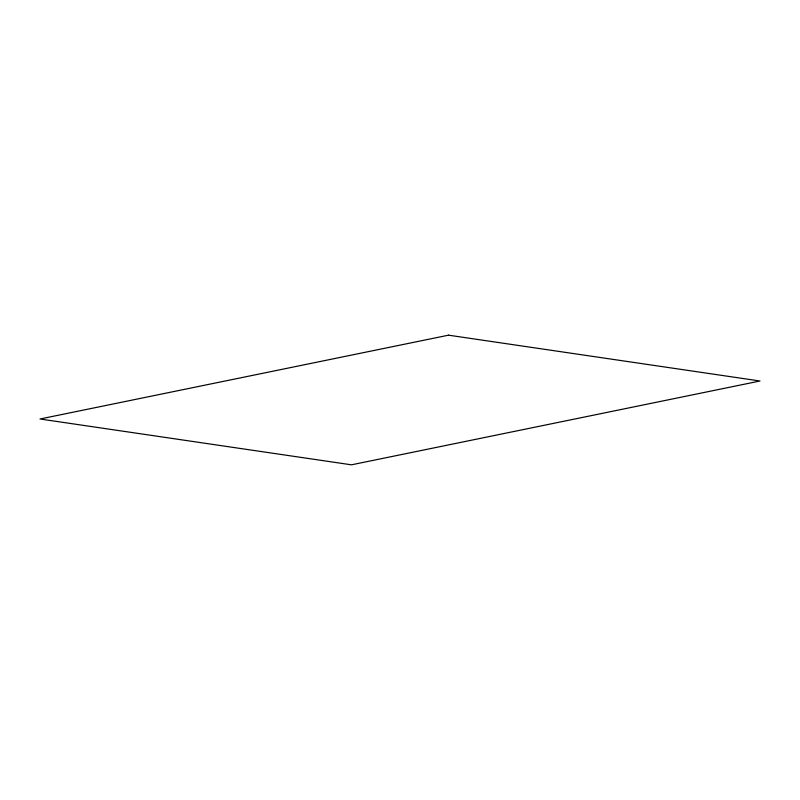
<?xml version="1.0" encoding="UTF-8"?>
<svg xmlns="http://www.w3.org/2000/svg" width="800" height="800" viewBox="0 0 800 800"><rect width="100%" height="100%" fill="white"/><g stroke="black" fill="none" stroke-linecap="round" stroke-linejoin="round"><path stroke-width="1.2" d="M448.53 335.18L40 418.99L351.47 464.82L760 381.01L448.53 335.18"/></g></svg>
